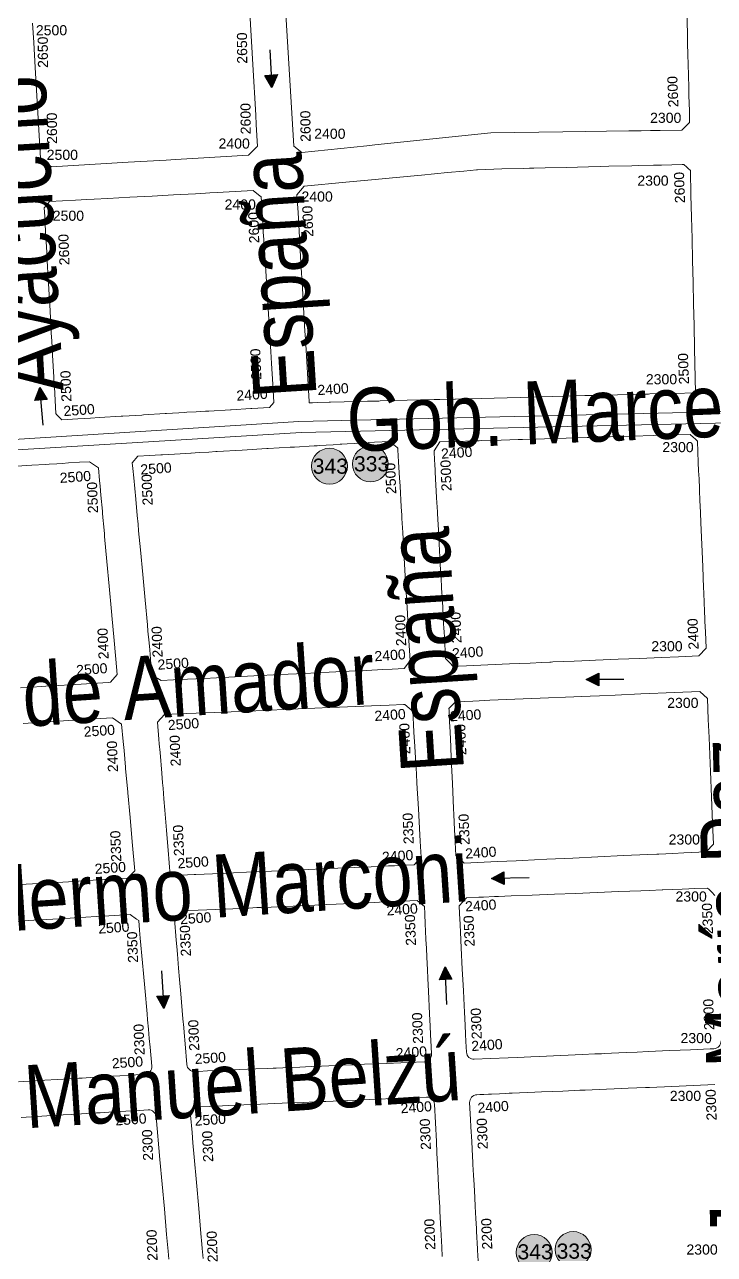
# Model space of a CAD drawing. Header units: millimetres. Extents: x 11558 to 23675, y 49449 to 61482.
# Drawn here: x 18551 to 18825, y 56063.2 to 56551.2 of the extents above; entities that cross this region are included whole.
import ezdxf

# ---------------------------------------------------------------- set-up
doc = ezdxf.new("R2010")
doc.units = ezdxf.units.MM
for name, color, linetype in [('0. plano base - nombres calles', 22, 'Continuous'), ('0. Plano Base - PLANO', 254, 'Continuous'), ('0. Plano base - sentido calles', 253, 'Continuous'), ('7. puesta en valor CC la lucila', 212, 'Continuous'), ('Linea 343 IDA', 55, 'Continuous'), ('Linea 343 REGRESO', 125, 'Continuous'), ('numeración', 7, 'Continuous')]:
    doc.layers.add(name, color=color, linetype=linetype)
doc.layers.add('Linea 707 - ex333', color=7, linetype='Continuous', true_color=0xad002b)
doc.layers.add('Linea 707 - ex333 -', color=7, linetype='Continuous', true_color=0x616161)
doc.layers.get('7. puesta en valor CC la lucila').off()
doc.styles.get("Standard").update_dxf_attribs({"font": 'arial.ttf'})

# ---------------------------------------------------------------- blocks, each defined once
blk = doc.blocks.new('MANZANAS')
at = {"layer": '0. Plano Base - PLANO', "color": 0, "linetype": 'Continuous', "lineweight": 5}
for points in [[(5637778.99, 6180011.01), (5637783.38, 6180003.05), (5637784.92, 6180000.26), (5637787.64, 6179995.32), (5637788.94, 6179992.96), (5637791.6, 6179988.14), (5637793.43, 6179984.83), (5637794.93, 6179982.11), (5637795.22, 6179981.59), (5637796.65, 6179978.98), (5637798.12, 6179976.33), (5637800.34, 6179972.3), (5637800.16, 6179971.71), (5637799.06, 6179968.14), (5637791.39, 6179964.01), (5637788.1, 6179962.25), (5637784.84, 6179960.49), (5637780.46, 6179958.14), (5637772.7, 6179953.96), (5637765.29, 6179949.98), (5637757.42, 6179945.75), (5637732.24, 6179932.2), (5637693.56, 6179906.76), (5637690.89, 6179905.01), (5637669.15, 6179890.72), (5637665.19, 6179891.37), (5637601.01, 6179998.54)], [(5637625.28, 6179930.38), (5637635.83, 6179912.64), (5637646.08, 6179895.41), (5637648, 6179892.18), (5637652.43, 6179884.72), (5637652.34, 6179884.44), (5637651, 6179880.36), (5637650.89, 6179880), (5637631.7, 6179868.54), (5637625.94, 6179865.09), (5637622.73, 6179863.18), (5637609.77, 6179855.43), (5637583.66, 6179839.82), (5637578.19, 6179840.87), (5637559.7, 6179871.79), (5637554.56, 6179880.37), (5637550.62, 6179886.96)], [(5637622.73, 6179726.03), (5637631.3, 6179731.16), (5637635.88, 6179733.91), (5637637.15, 6179734.67), (5637639.8, 6179736.26), (5637641.59, 6179737.33), (5637643.8, 6179738.66), (5637647.47, 6179740.86), (5637650.88, 6179742.9), (5637655.21, 6179742.41), (5637657.92, 6179738.17), (5637659.14, 6179736.28), (5637661.06, 6179733.28), (5637664.5, 6179727.9), (5637664.94, 6179727.21), (5637665.9, 6179725.71), (5637667.88, 6179722.61), (5637669.37, 6179720.28), (5637669.95, 6179719.38), (5637675.32, 6179710.99), (5637680.66, 6179702.66), (5637686.07, 6179694.2), (5637687.71, 6179691.63), (5637691.51, 6179685.71), (5637696.32, 6179678.18), (5637699.62, 6179673.03), (5637698.7, 6179669.12), (5637697.94, 6179668.66), (5637685, 6179660.88), (5637676.59, 6179655.83), (5637675.05, 6179654.9), (5637672, 6179653.07), (5637668.04, 6179650.69)], [(5637675.38, 6179638.61), (5637683.87, 6179643.73), (5637692.68, 6179649.04), (5637698.45, 6179652.52), (5637701.76, 6179654.52), (5637705.9, 6179657.01), (5637710.27, 6179656.41), (5637714, 6179650.58), (5637715.92, 6179647.57), (5637719.51, 6179641.97), (5637719.8, 6179641.51), (5637720.61, 6179640.25), (5637724.8, 6179633.68), (5637725.02, 6179633.34), (5637730.33, 6179625.05), (5637735.55, 6179616.89), (5637741.78, 6179607.13), (5637740.51, 6179603.18), (5637732.75, 6179598.56), (5637730.48, 6179597.2), (5637725.4, 6179594.18), (5637722.17, 6179592.25), (5637716.61, 6179588.94), (5637714.34, 6179587.59), (5637708.13, 6179583.88), (5637699.55, 6179578.77)]]:
    blk.add_lwpolyline(points, dxfattribs=at)
for points in [[(5637718.73, 6179804.52), (5637717.56, 6179803.88), (5637717.33, 6179804.27), (5637704.54, 6179825.71), (5637703, 6179828.29), (5637699.37, 6179834.38), (5637694.2, 6179843.07), (5637689.07, 6179851.66), (5637683.92, 6179860.3), (5637678.8, 6179868.89), (5637675.24, 6179874.86), (5637676.18, 6179879.24), (5637690.15, 6179888.27), (5637698.71, 6179893.8), (5637707.05, 6179899.2), (5637715.46, 6179904.63), (5637724.15, 6179910.25), (5637729.72, 6179913.85), (5637733.89, 6179916.55), (5637734.31, 6179916.78), (5637742.61, 6179921.5), (5637750.1, 6179925.61), (5637752.34, 6179926.85), (5637753.77, 6179927.64), (5637757.73, 6179929.82), (5637765.22, 6179933.93), (5637772.81, 6179938.11), (5637776.95, 6179940.39), (5637779.96, 6179942.05), (5637787.89, 6179946.41), (5637790.38, 6179947.78), (5637795.41, 6179950.55), (5637798.2, 6179952.09), (5637805.46, 6179956.08), (5637805.98, 6179956.37), (5637807.51, 6179955.96), (5637808.32, 6179955.75), (5637809.43, 6179955.45), (5637814.15, 6179946.87), (5637818.35, 6179939.24), (5637822.42, 6179931.84), (5637826.61, 6179924.21), (5637830.85, 6179916.49), (5637834.94, 6179909.07), (5637839.06, 6179901.57), (5637843.46, 6179893.57), (5637851.93, 6179878.16), (5637844.36, 6179873.97), (5637843.84, 6179873.69), (5637836.06, 6179869.39), (5637835.54, 6179869.1), (5637832.74, 6179867.55), (5637828.97, 6179865.47), (5637828.51, 6179865.21), (5637821.1, 6179861.11), (5637816.15, 6179858.38), (5637813.39, 6179856.86), (5637809.58, 6179854.75), (5637805.9, 6179852.71), (5637790.87, 6179844.41), (5637768.4, 6179831.98), (5637768.25, 6179831.9), (5637762.94, 6179828.96), (5637761.02, 6179827.9), (5637746.91, 6179820.1), (5637742.24, 6179817.52), (5637741.77, 6179817.26), (5637737.8, 6179815.07), (5637733.61, 6179812.75), (5637733.51, 6179812.69), (5637729.78, 6179810.63), (5637724.96, 6179807.97), (5637724.52, 6179807.73), (5637720.5, 6179805.5)], [(5637639.03, 6179755.92), (5637633.53, 6179752.63), (5637630.71, 6179753.57), (5637630.29, 6179753.71), (5637624.91, 6179762.76), (5637623.29, 6179765.49), (5637622.88, 6179766.18), (5637618.43, 6179773.67), (5637615.52, 6179778.58), (5637613.95, 6179781.22), (5637609.42, 6179788.84), (5637605.05, 6179796.21), (5637602.72, 6179800.13), (5637600.56, 6179803.76), (5637596.29, 6179810.96), (5637594.78, 6179813.5), (5637594.5, 6179813.96), (5637591.92, 6179818.3), (5637590.27, 6179821.09), (5637588.56, 6179823.98), (5637588.88, 6179825.39), (5637589.29, 6179827.19), (5637598.15, 6179832.42), (5637602.06, 6179834.73), (5637604.53, 6179836.19), (5637609.28, 6179839), (5637616.8, 6179843.44), (5637624.38, 6179847.91), (5637631.78, 6179852.29), (5637639.27, 6179856.71), (5637642.72, 6179858.75), (5637644.18, 6179859.61), (5637646.71, 6179861.1), (5637650.76, 6179863.49), (5637652.87, 6179864.74), (5637658.97, 6179868.35), (5637661.61, 6179867.85), (5637662.96, 6179867.59), (5637665.89, 6179862.73), (5637670.26, 6179855.45), (5637670.86, 6179854.45), (5637672.7, 6179851.4), (5637674.81, 6179847.89), (5637683.64, 6179833.2), (5637688.09, 6179825.8), (5637690.13, 6179822.4), (5637690.78, 6179821.33), (5637692.62, 6179818.26), (5637694.65, 6179814.89), (5637697.06, 6179810.87), (5637701.35, 6179803.74), (5637705.09, 6179797.53), (5637704.45, 6179795.01), (5637698.36, 6179791.37), (5637698, 6179791.16), (5637691.38, 6179787.2), (5637691.16, 6179787.07), (5637683.68, 6179782.6), (5637682.54, 6179781.92), (5637679.42, 6179780.05), (5637676.2, 6179778.13), (5637675.55, 6179777.74), (5637669.21, 6179773.95), (5637668.75, 6179773.68), (5637661.38, 6179769.27), (5637660.87, 6179768.97), (5637654.35, 6179765.07), (5637653.8, 6179764.75), (5637646.4, 6179760.32), (5637643.28, 6179758.46)], [(5637818.35, 6179738.52), (5637816.39, 6179737.39), (5637814.89, 6179737.94), (5637812.39, 6179738.86), (5637809.46, 6179743.8), (5637808.28, 6179745.8), (5637806.79, 6179748.31), (5637806.46, 6179748.87), (5637805.14, 6179751.11), (5637802.28, 6179755.93), (5637800.71, 6179758.57), (5637798.14, 6179762.91), (5637797.89, 6179763.34), (5637796.31, 6179766), (5637794.52, 6179769.03), (5637791.87, 6179773.51), (5637789.19, 6179778.02), (5637787.59, 6179780.73), (5637783.08, 6179788.35), (5637782.93, 6179788.6), (5637782.69, 6179789), (5637779.87, 6179793.77), (5637778.46, 6179796.14), (5637776.11, 6179800.11), (5637772.91, 6179805.51), (5637772.38, 6179806.41), (5637770.36, 6179809.82), (5637770.74, 6179814.03), (5637776.75, 6179817.39), (5637782.53, 6179820.61), (5637784.36, 6179821.63), (5637785.36, 6179822.19), (5637792.05, 6179825.92), (5637795.04, 6179827.59), (5637797.89, 6179829.17), (5637799.47, 6179830.05), (5637807.13, 6179834.33), (5637810.03, 6179835.94), (5637814.59, 6179838.49), (5637821.92, 6179842.57), (5637822.5, 6179842.9), (5637824.8, 6179844.18), (5637829.44, 6179846.77), (5637829.85, 6179846.99), (5637837.48, 6179851.25), (5637845.02, 6179855.46), (5637849.57, 6179857.99), (5637852.4, 6179859.57), (5637857.66, 6179862.5), (5637859.41, 6179862.01), (5637860.14, 6179861.81), (5637861.41, 6179861.45), (5637865.63, 6179854.09), (5637867.29, 6179851.2), (5637868.86, 6179848.47), (5637869.13, 6179847.99), (5637870.48, 6179845.65), (5637871.23, 6179844.34), (5637873.04, 6179841.19), (5637875.52, 6179836.87), (5637877.58, 6179833.28), (5637881.86, 6179825.82), (5637883.23, 6179823.43), (5637886.23, 6179818.21), (5637890.4, 6179810.94), (5637891.31, 6179809.37), (5637893.45, 6179805.65), (5637894.86, 6179803.18), (5637896.67, 6179800.03), (5637897.05, 6179799.37), (5637899.08, 6179795.82), (5637902.34, 6179790.15), (5637901.21, 6179786.15), (5637894.22, 6179782.13), (5637888.29, 6179778.72), (5637880.77, 6179774.4), (5637873.42, 6179770.18), (5637865.61, 6179765.69), (5637863.48, 6179764.46), (5637858.22, 6179761.44), (5637850.79, 6179757.21), (5637850.3, 6179756.91), (5637849.85, 6179756.63), (5637847.04, 6179755.01), (5637843.01, 6179752.69), (5637835.95, 6179748.64), (5637828.48, 6179744.35), (5637821.1, 6179740.1)], [(5637720.5, 6179681.52), (5637716.26, 6179679.05), (5637712.01, 6179679.24), (5637710.48, 6179681.62), (5637709.56, 6179683.05), (5637706.55, 6179687.73), (5637705.03, 6179690.09), (5637702.57, 6179693.9), (5637701.2, 6179696.03), (5637695.89, 6179704.29), (5637690.33, 6179712.92), (5637685.02, 6179721.17), (5637680.9, 6179727.55), (5637679.49, 6179729.76), (5637677.6, 6179732.68), (5637674.09, 6179738.14), (5637669.46, 6179745.33), (5637667.44, 6179748.47), (5637666.2, 6179750.38), (5637666.94, 6179753.71), (5637670.97, 6179756.11), (5637674.81, 6179758.4), (5637675.37, 6179758.73), (5637679.52, 6179761.2), (5637681.44, 6179762.35), (5637685.04, 6179764.5), (5637685.13, 6179764.55), (5637687.89, 6179766.2), (5637691.17, 6179768.15), (5637693.59, 6179769.6), (5637694.01, 6179769.85), (5637702.66, 6179775), (5637710.98, 6179779.97), (5637711.5, 6179780.27), (5637719.02, 6179784.76), (5637719.63, 6179785.12), (5637720.43, 6179785.6), (5637727.23, 6179789.65), (5637728.21, 6179790.24), (5637728.88, 6179790.64), (5637733.64, 6179793.48), (5637736.05, 6179794.92), (5637736.61, 6179795.25), (5637738.53, 6179796.39), (5637745.66, 6179800.64), (5637745.92, 6179800.8), (5637747.86, 6179801.96), (5637752.95, 6179804.99), (5637752.98, 6179805.01), (5637754.25, 6179804.75), (5637756.7, 6179804.25), (5637757.1, 6179804.17), (5637757.44, 6179803.6), (5637759.92, 6179799.43), (5637763.18, 6179793.95), (5637763.93, 6179792.69), (5637764.83, 6179791.17), (5637769.03, 6179784.13), (5637770.73, 6179781.27), (5637771.42, 6179780.11), (5637774.25, 6179775.34), (5637779.38, 6179766.73), (5637784.39, 6179758.32), (5637789.52, 6179749.7), (5637793.45, 6179743.1), (5637795.16, 6179740.22), (5637800.38, 6179731.45), (5637800.32, 6179731.13), (5637799.65, 6179727.66), (5637795.53, 6179725.26), (5637792.27, 6179723.36), (5637790.49, 6179722.32), (5637786.59, 6179720.04), (5637783.12, 6179718.02), (5637773.95, 6179712.68), (5637765.48, 6179707.74), (5637757.14, 6179702.88), (5637748.05, 6179697.58), (5637739.49, 6179692.59), (5637730.94, 6179687.6), (5637722.38, 6179682.61)], [(5637867.84, 6179676.81), (5637856.44, 6179670.19), (5637852.11, 6179671.27), (5637848.06, 6179678.25), (5637846.97, 6179680.13), (5637843.87, 6179685.46), (5637842.73, 6179687.44), (5637837.7, 6179696.1), (5637832.71, 6179704.7), (5637830.4, 6179708.68), (5637827.43, 6179713.8), (5637825.45, 6179717.2), (5637824.79, 6179718.34), (5637823.89, 6179719.9), (5637823.08, 6179721.29), (5637822.75, 6179721.85), (5637823.82, 6179725.42), (5637829.8, 6179728.84), (5637832.01, 6179730.12), (5637835.67, 6179732.22), (5637844.28, 6179737.15), (5637853, 6179742.16), (5637855.92, 6179743.83), (5637861.69, 6179747.14), (5637870.25, 6179752.05), (5637873.42, 6179753.87), (5637878.86, 6179756.99), (5637887.69, 6179762.06), (5637890.8, 6179763.84), (5637896.5, 6179767.11), (5637899.27, 6179768.7), (5637908.11, 6179773.77), (5637911.99, 6179772.72), (5637916.18, 6179765.41), (5637919.71, 6179759.24), (5637921.43, 6179756.25), (5637924.87, 6179750.25), (5637926.43, 6179747.52), (5637931.42, 6179738.8), (5637936.61, 6179729.75), (5637940.78, 6179722.47), (5637939.57, 6179718.43), (5637931.9, 6179713.98), (5637928.12, 6179711.79), (5637923.39, 6179709.04), (5637922.62, 6179708.6), (5637919.56, 6179706.82), (5637911.13, 6179701.93), (5637902.36, 6179696.84), (5637893.73, 6179691.83), (5637884.82, 6179686.66), (5637876.38, 6179681.76), (5637874.29, 6179680.55)], [(5637756.44, 6179612.73), (5637755.11, 6179611.97), (5637749.75, 6179620.49), (5637748.07, 6179623.15), (5637745.5, 6179627.22), (5637743.8, 6179629.92), (5637741.26, 6179633.96), (5637738.83, 6179637.82), (5637736.58, 6179641.39), (5637735.44, 6179643.21), (5637733.38, 6179646.48), (5637728.97, 6179653.48), (5637727.15, 6179656.37), (5637726.16, 6179657.94), (5637722.59, 6179663.61), (5637723.62, 6179667.61), (5637731.31, 6179672.02), (5637740.91, 6179677.54), (5637757.96, 6179687.32), (5637766.86, 6179692.43), (5637775.43, 6179697.35), (5637780.62, 6179700.33), (5637783.95, 6179702.24), (5637792.39, 6179707.08), (5637795.03, 6179708.6), (5637798.2, 6179710.42), (5637801.04, 6179712.05), (5637805.98, 6179714.89), (5637806.47, 6179715.16), (5637808.66, 6179714.66), (5637810.5, 6179714.24), (5637813.21, 6179709.69), (5637814.76, 6179707.08), (5637817.68, 6179702.18), (5637819.99, 6179698.29), (5637823.21, 6179692.88), (5637825.13, 6179689.66), (5637830.33, 6179680.92), (5637835.64, 6179671.99), (5637836.92, 6179669.85), (5637839.09, 6179666.2), (5637840.16, 6179664.39), (5637839.15, 6179660.43), (5637835.7, 6179658.44), (5637832.3, 6179656.48), (5637830.23, 6179655.29), (5637828.07, 6179654.04), (5637824.3, 6179651.86), (5637815.67, 6179646.89), (5637809.92, 6179643.58), (5637807.34, 6179642.08), (5637798.41, 6179636.93), (5637789.92, 6179632.04), (5637781.33, 6179627.09), (5637772.46, 6179621.97), (5637769.67, 6179620.36), (5637763.95, 6179617.07), (5637763.38, 6179616.74)]]:
    blk.add_lwpolyline(points, close=True, dxfattribs=at)
for points in [[(5637979.45, 6179654.62, -0.413544), (5637978.35, 6179650.53), (5637977.07, 6179649.79), (5637970.26, 6179645.86), (5637966.8, 6179643.87), (5637963.17, 6179641.77), (5637955.69, 6179637.45), (5637951.89, 6179635.26), (5637948.1, 6179633.07), (5637940.63, 6179628.76), (5637939.65, 6179628.19), (5637937.32, 6179626.85), (5637933.08, 6179624.4), (5637925.64, 6179620.11), (5637918.2, 6179615.82), (5637915.28, 6179614.13), (5637910.71, 6179611.5), (5637907.48, 6179609.63), (5637901.5, 6179606.18), (5637895.88, 6179602.93, -0.412522), (5637891.79, 6179604.02), (5637889.64, 6179607.69), (5637888.15, 6179610.24), (5637886.37, 6179613.28), (5637883.78, 6179617.71), (5637882.43, 6179620.02), (5637879.49, 6179625.04), (5637877.23, 6179628.91), (5637875.17, 6179632.43), (5637870.89, 6179639.75), (5637867.72, 6179645.17), (5637866.26, 6179647.67), (5637866.1, 6179647.94), (5637864.04, 6179651.46), (5637863.99, 6179651.55), (5637862.42, 6179654.22), (5637863.57, 6179658.4), (5637867.79, 6179660.82), (5637869.44, 6179661.76), (5637873.25, 6179663.94), (5637874.62, 6179664.72), (5637878.92, 6179667.18), (5637886.23, 6179671.36), (5637893.87, 6179675.73), (5637901.22, 6179679.93), (5637908.63, 6179684.17), (5637916.14, 6179688.46), (5637923.73, 6179692.8), (5637926.59, 6179694.43), (5637931.03, 6179696.97), (5637931.35, 6179697.15), (5637937.92, 6179700.91), (5637940.24, 6179702.24), (5637942.32, 6179703.43), (5637946.77, 6179705.97), (5637947.53, 6179705.73), (5637949.01, 6179705.26), (5637950.69, 6179704.72)], [(5637935.2, 6179530.83), (5637931.98, 6179536.28), (5637931.71, 6179536.74), (5637928.18, 6179542.71), (5637927.55, 6179543.78), (5637925.54, 6179547.19), (5637923.13, 6179551.28), (5637921.32, 6179554.33), (5637918.72, 6179558.74), (5637916.83, 6179561.94), (5637914.66, 6179565.62), (5637914.32, 6179566.2), (5637911.51, 6179570.95), (5637909.99, 6179573.52), (5637907.01, 6179578.57), (5637905.54, 6179581.07), (5637902.15, 6179586.81, -0.417694), (5637903.24, 6179590.94), (5637904.31, 6179591.56), (5637905.64, 6179592.32), (5637907.29, 6179593.27), (5637908.3, 6179593.85), (5637911.04, 6179595.42), (5637913.07, 6179596.59), (5637914.33, 6179597.31), (5637914.6, 6179597.47), (5637915.46, 6179597.96), (5637917.95, 6179599.39), (5637923.25, 6179602.43), (5637925.57, 6179603.77), (5637932.9, 6179607.98), (5637938.73, 6179611.33), (5637940.52, 6179612.35), (5637947.89, 6179616.59), (5637953.19, 6179619.63), (5637955.38, 6179620.89), (5637961.36, 6179624.33), (5637962.77, 6179625.14), (5637970.49, 6179629.57), (5637972.91, 6179630.97), (5637985.22, 6179638.04, -0.414662)], [(5637706.87, 6179566.24), (5637715.27, 6179571.26), (5637723.93, 6179576.44), (5637727.64, 6179578.66), (5637728.95, 6179579.45), (5637732.97, 6179581.85), (5637736.45, 6179583.93), (5637740.81, 6179586.54), (5637744.45, 6179588.71), (5637748.17, 6179590.94), (5637751.21, 6179590.49), (5637752.23, 6179590.33), (5637754.29, 6179587.11), (5637756.01, 6179584.42), (5637761.28, 6179576.16), (5637763.58, 6179572.57), (5637766.65, 6179567.76), (5637772.22, 6179559.04), (5637773.51, 6179557.02), (5637775.53, 6179553.87), (5637777.53, 6179550.73), (5637779.35, 6179547.89), (5637783.43, 6179541.49, -0.422809), (5637782.45, 6179537.3), (5637777.97, 6179534.62), (5637773.99, 6179532.24), (5637771.61, 6179530.81), (5637765.43, 6179527.12), (5637763.84, 6179526.16), (5637761.12, 6179524.54), (5637759.94, 6179523.83), (5637756.74, 6179521.92), (5637748.39, 6179516.93), (5637739.35, 6179511.51)], [(5637836.75, 6179483.17), (5637834.6, 6179486.54), (5637833.72, 6179487.93), (5637831.38, 6179491.6), (5637826.03, 6179500), (5637820.5, 6179508.68), (5637815.06, 6179517.23), (5637811.98, 6179522.07), (5637809.81, 6179525.47), (5637806.08, 6179531.34, -0.427448), (5637807.11, 6179535.55), (5637811.1, 6179537.84), (5637815.68, 6179540.47), (5637817.83, 6179541.71), (5637820.16, 6179543.05), (5637828.78, 6179548.01), (5637836.23, 6179552.3), (5637843.59, 6179556.53), (5637847.45, 6179558.75), (5637850.3, 6179560.39), (5637851.22, 6179560.92), (5637858.69, 6179565.22), (5637862, 6179567.12), (5637863.55, 6179568.02), (5637866.39, 6179569.65), (5637869.98, 6179571.71), (5637873.72, 6179573.86), (5637876.95, 6179575.72), (5637881.21, 6179578.17), (5637885.95, 6179580.9, -0.411587), (5637890.03, 6179579.82), (5637897.51, 6179567.09), (5637899.89, 6179563.03), (5637902.11, 6179559.25), (5637906.38, 6179551.97), (5637908.94, 6179547.61), (5637910.68, 6179544.66), (5637911.63, 6179543.03), (5637915.18, 6179537), (5637918.8, 6179530.83), (5637920.64, 6179527.69)], [(5637746.78, 6179499.46), (5637755.54, 6179504.69), (5637761.13, 6179508.04), (5637764.03, 6179509.77), (5637772.55, 6179514.86), (5637773.76, 6179515.58), (5637776.82, 6179517.41), (5637780.89, 6179519.84), (5637782.59, 6179520.85), (5637785.12, 6179522.37), (5637787.25, 6179523.64), (5637790.21, 6179525.41, -0.405631), (5637794.28, 6179524.44), (5637803.4, 6179510.14), (5637813.97, 6179493.58), (5637819.48, 6179484.94), (5637823.04, 6179479.37), (5637824.81, 6179476.6)]]:
    blk.add_lwpolyline(points, format="xyb", dxfattribs=at)
blk.add_lwpolyline([(5637800.87, 6179548.19), (5637799.57, 6179547.44, -0.401658), (5637795.54, 6179548.44), (5637791.11, 6179555.44), (5637788.69, 6179559.26), (5637787.64, 6179560.92), (5637785.77, 6179563.87), (5637780.44, 6179572.29), (5637777.39, 6179577.12), (5637775.01, 6179580.88), (5637771.98, 6179585.65), (5637770.39, 6179588.16), (5637769.04, 6179590.3), (5637764.45, 6179597.54), (5637764.56, 6179597.84), (5637764.6, 6179597.97), (5637765.87, 6179601.74), (5637771.3, 6179604.87), (5637780.08, 6179609.94), (5637783.26, 6179611.77), (5637788.72, 6179614.92), (5637791.53, 6179616.54), (5637793.01, 6179617.4), (5637796.47, 6179619.39), (5637800.9, 6179621.95), (5637804, 6179623.74), (5637811.51, 6179628.07), (5637815.63, 6179630.45), (5637818.8, 6179632.28), (5637826.38, 6179636.65), (5637830.02, 6179638.75), (5637833.68, 6179640.86), (5637838.84, 6179643.84), (5637839.26, 6179644.08), (5637841.21, 6179645.21), (5637844.21, 6179646.94), (5637846.68, 6179648.36), (5637850.31, 6179647.59), (5637851.77, 6179645.09), (5637853.81, 6179641.59), (5637855.15, 6179639.3), (5637856.91, 6179636.28), (5637858.63, 6179633.33), (5637860.45, 6179630.22), (5637863.02, 6179625.83), (5637864.75, 6179622.85), (5637867.29, 6179618.5), (5637871.79, 6179610.8), (5637874.31, 6179606.49), (5637875.96, 6179603.65), (5637878.43, 6179599.43), (5637879.82, 6179597.04, -0.416232), (5637878.73, 6179592.92), (5637873.09, 6179589.68), (5637865.58, 6179585.37), (5637862.71, 6179583.72), (5637861.66, 6179583.12), (5637861.56, 6179583.06), (5637858.11, 6179581.08), (5637854.41, 6179578.95), (5637850.69, 6179576.81), (5637843.24, 6179572.53), (5637839.76, 6179570.53), (5637835.77, 6179568.24), (5637832.26, 6179566.22), (5637827.64, 6179563.57), (5637827.44, 6179563.45), (5637827.07, 6179563.24), (5637826.6, 6179562.97), (5637824.54, 6179561.79), (5637820.65, 6179559.55), (5637812.02, 6179554.59), (5637809.93, 6179553.39), (5637808.25, 6179552.43), (5637803.95, 6179549.95)], format="xyb", close=True, dxfattribs=at)
blk = doc.blocks.new('343 ida')
at = {"layer": 'Linea 343 IDA', "lineweight": 211, "true_color": 0xededed}
h = blk.add_hatch(color=7, dxfattribs=at)
h.dxf.hatch_style = 1
edge = h.paths.add_edge_path()
edge.add_arc((0, 0), 7.11, 0, 360)
at = {"layer": 'Linea 343 IDA', "lineweight": 15}
blk.add_circle((0, 0), 7.11, dxfattribs=at)
at = {"layer": 'Linea 343 IDA', "lineweight": 211, "insert": (-6.63, 3.28), "char_height": 6, "attachment_point": 1}
blk.add_mtext_dynamic_manual_height_columns('343', width=12.2859, gutter_width=12.5, heights=[0], dxfattribs=at)
blk = doc.blocks.new('343 vuelta')
at = {"layer": 'Linea 343 REGRESO', "lineweight": 211, "true_color": 0xededed}
h = blk.add_hatch(color=7, dxfattribs=at)
h.dxf.hatch_style = 1
edge = h.paths.add_edge_path()
edge.add_arc((0, 0), 7.11, 0, 360)
at = {"layer": 'Linea 343 REGRESO', "lineweight": 9}
blk.add_circle((0, 0), 7.11, dxfattribs=at)
at = {"layer": 'Linea 343 REGRESO', "lineweight": 211, "insert": (-6.65, 3), "char_height": 6, "attachment_point": 1}
blk.add_mtext_dynamic_manual_height_columns('343', width=15.8095, gutter_width=12.5, heights=[0], dxfattribs=at)
blk = doc.blocks.new('707 ida')
at = {"layer": 'Linea 707 - ex333', "lineweight": 211, "true_color": 0xededed}
h = blk.add_hatch(color=7, dxfattribs=at)
h.dxf.hatch_style = 1
edge = h.paths.add_edge_path()
edge.add_arc((-10.26, 6.45), 7.11, 0, 360)
at = {"layer": 'Linea 707 - ex333', "lineweight": 9}
blk.add_circle((-10.26, 6.45), 7.11, dxfattribs=at)
at = {"layer": 'Linea 707 - ex333', "lineweight": 211, "insert": (-16.82, 8.81), "char_height": 6, "attachment_point": 1}
blk.add_mtext_dynamic_manual_height_columns('333', width=27.2677, gutter_width=12.5, heights=[0], dxfattribs=at)
blk = doc.blocks.new('333')
at = {"layer": 'Linea 707 - ex333 -', "lineweight": 211, "true_color": 0xededed}
h = blk.add_hatch(color=7, dxfattribs=at)
h.dxf.hatch_style = 1
edge = h.paths.add_edge_path()
edge.add_arc((0, 0), 7.11, 0, 360)
at = {"layer": 'Linea 707 - ex333 -', "lineweight": 9}
blk.add_circle((0, 0), 7.11, dxfattribs=at)
at = {"layer": 'Linea 707 - ex333 -', "lineweight": 211, "insert": (-6.52, 3.09), "char_height": 6, "attachment_point": 1}
blk.add_mtext_dynamic_manual_height_columns('333', width=8.9102, gutter_width=12.5, heights=[0], dxfattribs=at)

msp = doc.modelspace()

# ---------------------------------------------------------------- hatches: boundary and pattern name
at = {"layer": '0. Plano base - sentido calles', "linetype": 'Continuous', "lineweight": 25, "ltscale": 2, "true_color": 0x1a1a1a}
h = msp.add_hatch(color=250, dxfattribs=at)
h.dxf.hatch_style = 1
h.paths.add_polyline_path([(18649.24, 56526.2), (18651.45, 56531.33), (18648.95, 56531.19)])
h.paths.add_polyline_path([(18649.24, 56526.2), (18648.95, 56531.19), (18646.46, 56531.05)])
h = msp.add_hatch(color=250, dxfattribs=at)
h.dxf.hatch_style = 1
h.paths.add_polyline_path([(18557.11, 56407.21), (18555.03, 56402.02), (18557.52, 56402.23)])
h.paths.add_polyline_path([(18557.11, 56407.21), (18557.52, 56402.23), (18560.01, 56402.43)])
h = msp.add_hatch(color=250, dxfattribs=at)
h.dxf.hatch_style = 1
h.paths.add_polyline_path([(18774.02, 56291.34), (18779.02, 56288.85), (18779.02, 56291.35)])
h.paths.add_polyline_path([(18774.02, 56291.34), (18779.02, 56291.35), (18779.01, 56293.85)])
h = msp.add_hatch(color=250, dxfattribs=at)
h.dxf.hatch_style = 1
h.paths.add_polyline_path([(18736.39, 56212.38), (18741.42, 56209.93), (18741.39, 56212.43)])
h.paths.add_polyline_path([(18736.39, 56212.38), (18741.39, 56212.43), (18741.37, 56214.93)])
h = msp.add_hatch(color=250, dxfattribs=at)
h.dxf.hatch_style = 1
h.paths.add_polyline_path([(18718.01, 56177.28), (18715.74, 56172.17), (18718.24, 56172.29)])
h.paths.add_polyline_path([(18718.01, 56177.28), (18718.24, 56172.29), (18720.74, 56172.4)])
h = msp.add_hatch(color=250, dxfattribs=at)
h.dxf.hatch_style = 1
h.paths.add_polyline_path([(18606.27, 56160.77), (18608.48, 56165.9), (18605.99, 56165.76)])
h.paths.add_polyline_path([(18606.27, 56160.77), (18605.99, 56165.76), (18603.49, 56165.62)])

# ---------------------------------------------------------------- linework, layer by layer
at = {"layer": '0. Plano base - sentido calles', "color": 250, "linetype": 'Continuous', "lineweight": 25, "ltscale": 2, "true_color": 0x1a1a1a}
for points in [[(18648.39, 56541.17), (18649.24, 56526.2), (18646.46, 56531.05), (18651.45, 56531.33), (18649.24, 56526.2)], [(18558.34, 56392.26), (18557.11, 56407.21), (18560.01, 56402.43), (18555.03, 56402.02), (18557.11, 56407.21)], [(18789.02, 56291.36), (18774.02, 56291.34), (18779.01, 56293.85), (18779.02, 56288.85), (18774.02, 56291.34)], [(18751.39, 56212.54), (18736.39, 56212.38), (18741.37, 56214.93), (18741.42, 56209.93), (18736.39, 56212.38)], [(18718.71, 56162.3), (18718.01, 56177.28), (18720.74, 56172.4), (18715.74, 56172.17), (18718.01, 56177.28)], [(18605.42, 56175.74), (18606.27, 56160.77), (18603.49, 56165.62), (18608.48, 56165.9), (18606.27, 56160.77)]]:
    msp.add_lwpolyline(points, dxfattribs=at)
at = {"layer": 'Linea 343 REGRESO', "lineweight": 15}
msp.add_lwpolyline([(16287.92, 56103.84), (16771.98, 56121.61), (16761.96, 56281.7), (17448.36, 56316.8), (17462.61, 56328.48), (17578.09, 56335.73), (17581.41, 56335.88), (17592.8, 56328.69), (18286.75, 56370.14), (18659.96, 56393.73), (19435.92, 56411.65)], dxfattribs=at)
at = {"layer": 'Linea 707 - ex333 -', "lineweight": 15}
msp.add_lwpolyline([(16284.29, 56100.61), (16770.05, 56119.2), (16760.03, 56280.13), (16997.87, 56292.34), (17450.19, 56314.17), (17463.24, 56326.71), (17579.43, 56333.65), (17590.18, 56323.96), (18660.8, 56389.35), (19818.33, 56415.39), (19818.57, 56423.01), (19823.49, 56515.98), (19823.68, 56531.64), (19826.62, 56627.64), (19827.39, 56634.83), (20644.2, 56655.52), (20646.56, 56583.71), (20756.8, 56585.61), (20728.72, 56449.14), (20749.52, 56449.55)], dxfattribs=at)

# ---------------------------------------------------------------- block references
at = {"layer": '0. Plano Base - PLANO', "color": 28, "lineweight": 5, "true_color": 0x0d0d0d, "rotation": 332.5463477508169}
msp.add_blockref('MANZANAS', (-7833237.48, -2828296.13), dxfattribs=at)
at = {"layer": '7. puesta en valor CC la lucila', "color": 250, "lineweight": 30, "rotation": 332.5463477508169}
msp.add_blockref('MANZANAS', (-7833237.48, -2828296.13), dxfattribs=at)
at = {"layer": 'Linea 343 IDA', "lineweight": 15}
for name, p in [('343 vuelta', (18672.09, 56375.95)), ('343 ida', (18753.38, 56063.92))]:
    msp.add_blockref(name, p, dxfattribs=at)
at = {"layer": 'Linea 707 - ex333', "lineweight": 15}
msp.add_blockref('707 ida', (18779.11, 56058.65), dxfattribs=at)
at = {"layer": 'Linea 707 - ex333 -', "lineweight": 15}
msp.add_blockref('333', (18688.34, 56376.82), dxfattribs=at)

# ---------------------------------------------------------------- texts
at = {"layer": '0. plano base - nombres calles', "color": 250, "lineweight": 15, "true_color": 0x1a1a1a, "char_height": 25, "attachment_point": 1}
for s, insert, rotation in [('{\\fArial Narrow|b0|i0|c0|p34;Ayacucho}', (18541.56, 56404.62), 93.3588), ('{\\fArial Narrow|b0|i0|c0|p34;España}', (18642.05, 56402.29), 93.6064), ('{\\fArial Narrow|b0|i0|c0|p34;Gob. Marcelino Ugarte}', (18678.38, 56406.66), 2.3209), ('{\\fArial Narrow|b0|i0|c0|p34;España}', (18700.6, 56253.8), 93.6064), ('{\\fArial Narrow|b0|i0|c0|p34;F. F. de Amador}', (18482.61, 56293.14), 3.7358), ('{\\fArial Narrow|b0|i0|c0|p34;Jose María Paz}', (18823.4, 56068.55), 91.4248), ('{\\fArial Narrow|b0|i0|c0|p34;Ing. Guillermo Marconi}', (18438.86, 56209.53), 3.7358), ('{\\fArial Narrow|b0|i0|c0|p34;Manuel Belzú}', (18550.12, 56138.13), 3.7358)]:
    msp.add_mtext_dynamic_manual_height_columns(s, width=329.255, gutter_width=12.5, heights=[0], dxfattribs=dict(at, insert=insert, rotation=rotation))
at = {"layer": 'numeración', "color": 251, "true_color": 0x606162, "char_height": 4, "attachment_point": 1}
for s, insert in [('2500', (18555.49, 56550.95)), ('2300', (18799.41, 56516.2)), ('2400', (18666.03, 56509.88)), ('2400', (18628.03, 56505.99)), ('2500', (18559.8, 56501.52)), ('2300', (18794.35, 56491.27)), ('2400', (18660.97, 56484.95)), ('2400', (18630.45, 56481.81)), ('2500', (18562.21, 56477.34)), ('2300', (18797.72, 56412.46)), ('2300', (18804.29, 56385.52)), ('2300', (18799.9, 56306.51)), ('2300', (18806.2, 56284.02)), ('2300', (18806.78, 56229.82)), ('2300', (18809.5, 56207.2)), ('2300', (18811.49, 56151.01)), ('2300', (18807.24, 56128.07)), ('2300', (18813.84, 56067.09))]:
    msp.add_mtext_dynamic_manual_height_columns(s, width=16.0314, gutter_width=12.5, heights=[0], dxfattribs=dict(at, insert=insert))
for s, insert, rotation in [('2650', (18635.44, 56535.63), 90.4984), ('2650', (18556.32, 56533.98), 90.4984), ('2600', (18806.68, 56518.28), 92.2018), ('2600', (18636.84, 56507.62), 90.4984), ('2600', (18559.93, 56503.82), 90.4984), ('2600', (18660.6, 56504.62), 90.4984), ('2600', (18809.32, 56480.22), 92.2018), ('2600', (18640.25, 56464.32), 92.2018), ('2600', (18661.72, 56466.83), 92.2018), ('2600', (18564.86, 56455.6), 92.2018), ('2500', (18641.07, 56410.14), 92.2018), ('2500', (18810.91, 56408.35), 92.2018), ('2500', (18565.67, 56401.42), 92.2018), ('2400', (18634.99, 56405.9), 4.0274), ('2400', (18667.18, 56408.11), 4.0274), ('2500', (18566.32, 56399.79), 4.0274), ('2400', (18716.28, 56382.88), 4.0274), ('2500', (18596.87, 56376.6), 4.0274), ('2500', (18694.64, 56364.8), 92.2018), ('2500', (18716.6, 56365.96), 92.2018), ('2500', (18564.84, 56373.28), 4.0274), ('2500', (18597.91, 56360.29), 92.2018), ('2500', (18576.22, 56357.22), 92.2018), ('2400', (18698.6, 56304.47), 92.2018), ('2400', (18720.56, 56305.62), 92.2018), ('2400', (18814.72, 56303.08), 92.2018), ('2400', (18580.42, 56299.26), 92.2018), ('2400', (18601.87, 56299.95), 92.2018), ('2400', (18720.64, 56303.62), 4.0274), ('2500', (18603.68, 56299.14), 4.0274), ('2400', (18689.81, 56302.51), 4.0274), ('2500', (18571.37, 56296.97), 4.0274), ('2400', (18689.81, 56278.81), 4.0274), ('2400', (18719.83, 56278.66), 4.0274), ('2500', (18607.77, 56275.17), 4.0274), ('2500', (18574.36, 56272.52), 4.0274), ('2400', (18700.25, 56261.52), 92.2018), ('2400', (18722.47, 56261.16), 92.2018), ('2400', (18584.14, 56254.47), 92.2018), ('2400', (18609.05, 56256.75), 92.2018), ('2350', (18701.57, 56225.89), 92.2018), ('2350', (18723.79, 56225.53), 92.2018), ('2350', (18585.46, 56218.85), 92.2018), ('2350', (18610.37, 56221.13), 92.2018), ('2500', (18611.6, 56220.3), 4.0274), ('2400', (18692.83, 56222.83), 4.0274), ('2400', (18725.83, 56224.18), 4.0274), ('2500', (18578.72, 56218.12), 4.0274), ('2400', (18694.61, 56201.61), 4.0274), ('2400', (18725.83, 56203.21), 4.0274), ('2350', (18820.43, 56190.13), 92.2018), ('2500', (18612.63, 56198.15), 4.0274), ('2350', (18702.48, 56185.56), 92.2018), ('2350', (18725.78, 56185.2), 92.2018), ('2500', (18580.09, 56194.42), 4.0274), ('2350', (18613.12, 56181.32), 92.2018), ('2350', (18592.12, 56178.78), 92.2018), ('2300', (18820.94, 56152.08), 92.2018), ('2300', (18705.3, 56146.67), 92.2018), ('2300', (18728.6, 56148.47), 92.2018), ('2300', (18594.73, 56142.14), 92.2018), ('2300', (18616.43, 56143.83), 92.2018), ('2400', (18728.29, 56147.8), 4.0274), ('2500', (18618.41, 56142.67), 4.0274), ('2400', (18698.28, 56144.93), 4.0274), ('2500', (18585.52, 56140.92), 4.0274), ('2300', (18821.88, 56116.21), 92.2018), ('2400', (18700.19, 56123.14), 4.0274), ('2400', (18730.74, 56123.28), 4.0274), ('2500', (18586.89, 56118.29), 4.0274), ('2500', (18618.41, 56118.16), 4.0274), ('2300', (18708.39, 56104.57), 92.2018), ('2300', (18731, 56104.78), 92.2018), ('2300', (18598.09, 56100.27), 92.2018), ('2300', (18621.97, 56099.73), 92.2018), ('2200', (18710.17, 56064.83), 92.2018), ('2200', (18732.78, 56065.04), 92.2018), ('2200', (18599.87, 56060.52), 92.2018), ('2200', (18623.75, 56059.98), 92.2018)]:
    msp.add_mtext_dynamic_manual_height_columns(s, width=16.0314, gutter_width=12.5, heights=[0], dxfattribs=dict(at, insert=insert, rotation=rotation))

doc.saveas('drawing.dxf')
